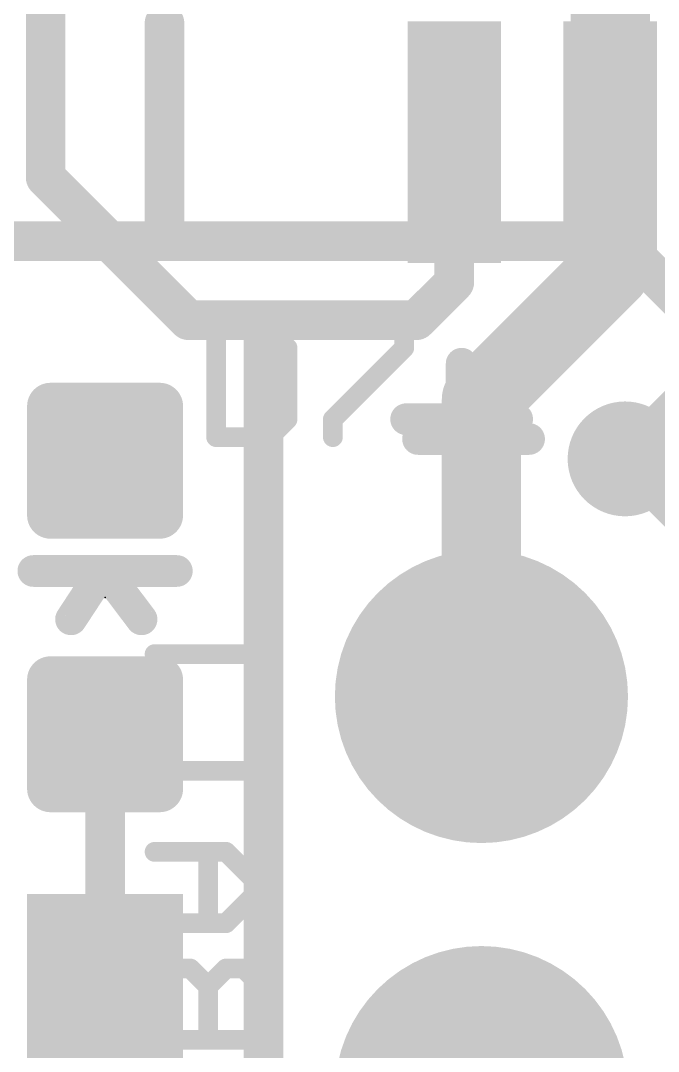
# Model space of a CAD drawing. Extents: x -44 to 63, y -18 to 50.
# Drawn here: x 3.65 to 7.74, y 28.46 to 35.07 of the extents above; entities that cross this region are included whole.
import ezdxf

# ---------------------------------------------------------------- set-up
doc = ezdxf.new("R2010")
doc.units = 0
for name, color, linetype in [('1', 12, 'CONTINUOUS'), ('16', 132, 'CONTINUOUS'), ('17', 110, 'CONTINUOUS'), ('18', 110, 'CONTINUOUS'), ('21', 41, 'CONTINUOUS'), ('22', 40, 'CONTINUOUS'), ('23', 53, 'CONTINUOUS'), ('51', 53, 'CONTINUOUS')]:
    doc.layers.add(name, color=color, linetype=linetype)

# ---------------------------------------------------------------- blocks, each defined once
blk = doc.blocks.new('RECT160000X160000R30')
at = {"const_width": 0.15}
blk.add_lwpolyline([(0.425, -0.35), (0.425, 0.35, 0.4142), (0.35, 0.425), (-0.35, 0.425, 0.4142), (-0.425, 0.35), (-0.425, -0.35, 0.4142), (-0.35, -0.425), (0.35, -0.425, 0.4142)], format="xyb", close=True, dxfattribs=at)
blk.add_solid([(-0.3754, -0.3754), (0.3754, -0.3754), (-0.3754, 0.3754), (0.3754, 0.3754)])
blk = doc.blocks.new('RECT')
blk.add_solid([(-0.5, -0.5), (0.5, -0.5), (-0.5, 0.5), (0.5, 0.5)])
blk = doc.blocks.new('ROUNDP')
at = {"const_width": 0.5}
blk.add_lwpolyline([(0, -0.25, 1), (0, 0.25, 1), (0, -0.25)], format="xyb", dxfattribs=at)
blk = doc.blocks.new('ROUNDV')
at = {"const_width": 0.5}
blk.add_lwpolyline([(0, -0.25, 1), (0, 0.25, 1), (0, -0.25)], format="xyb", dxfattribs=at)

msp = doc.modelspace()

# ---------------------------------------------------------------- linework, layer by layer
at = {"layer": '1'}
for points, const_width in [([(3.81, 37.465), (3.81, 34.0628)], 0.254), ([(7.43, 36.385), (7.43, 34.29)], 0.508), ([(7.43, 33.465), (7.43, 34.29)], 0.508), ([(6.43, 33.3899), (6.43, 34.29)], 0.254), ([(3.81, 34.0628), (4.7258, 33.147)], 0.254), ([(6.604, 32.639), (7.43, 33.465)], 0.508), ([(6.1871, 33.147), (6.43, 33.3899)], 0.254), ([(4.7258, 33.147), (5.207, 33.147)], 0.254), ([(5.207, 33.147), (6.1871, 33.147)], 0.254), ([(5.207, 26.8999), (5.207, 33.147)], 0.254), ([(7.525, 32.258), (8.43, 33.163)], 0.254), ([(6.604, 30.734), (6.604, 32.639)], 0.508), ([(4.191, 30.492), (4.191, 28.917)], 0.254)]:
    msp.add_lwpolyline(points, dxfattribs=dict(at, const_width=const_width))
for points, const_width in [([(7.557, 34.29, 1), (7.303, 34.29)], 0.254), ([(6.4935, 34.29, 1), (6.3665, 34.29)], 0.127), ([(7.303, 34.29, 1), (7.557, 34.29)], 0.254), ([(3.8549, 34.1077, 1), (3.7651, 34.0179)], 0.127), ([(3.7465, 34.0628, 1), (3.8735, 34.0628)], 0.127), ([(7.5198, 33.3752, 1), (7.3402, 33.5548)], 0.254), ([(7.303, 33.465, 1), (7.557, 33.465)], 0.254), ([(6.4749, 33.345, 1), (6.3851, 33.4348)], 0.127), ([(6.3665, 33.3899, 1), (6.4935, 33.3899)], 0.127), ([(4.7258, 33.2105, 1), (4.7258, 33.0835)], 0.127), ([(4.6809, 33.1021, 1), (4.7707, 33.1919)], 0.127), ([(5.207, 33.2105, 1), (5.207, 33.0835)], 0.127), ([(5.2705, 33.147, 1), (5.1435, 33.147)], 0.127), ([(5.207, 33.0835, 1), (5.207, 33.2105)], 0.127), ([(6.1422, 33.1919, 1), (6.232, 33.1021)], 0.127), ([(6.1871, 33.0835, 1), (6.1871, 33.2105)], 0.127), ([(6.731, 32.639, 1), (6.477, 32.639)], 0.254), ([(6.5142, 32.7288, 1), (6.6938, 32.5492)], 0.254), ([(7.4801, 32.3029, 1), (7.5699, 32.2131)], 0.127), ([(6.477, 30.734, 1), (6.731, 30.734)], 0.254), ([(4.2545, 30.492, 1), (4.1275, 30.492)], 0.127), ([(4.1275, 28.917, 1), (4.2545, 28.917)], 0.127)]:
    msp.add_lwpolyline(points, format="xyb", dxfattribs=dict(at, const_width=const_width))
at = {"layer": '16', "const_width": 0.254}
for points in [[(1.27, 33.655), (7.493, 33.655)], [(7.493, 33.655), (9.144, 32.004)], [(7.525, 32.258), (7.874, 31.909)]]:
    msp.add_lwpolyline(points, dxfattribs=at)
at = {"layer": '16', "const_width": 0.127}
for points in [[(7.5379, 33.6999, 1), (7.4481, 33.6101)], [(7.493, 33.5915, 1), (7.493, 33.7185)], [(7.5699, 32.3029, 1), (7.4801, 32.2131)]]:
    msp.add_lwpolyline(points, format="xyb", dxfattribs=at)
at = {"layer": '21'}
for points, const_width in [([(4.572, 33.655), (4.572, 35.052)], 0.254), ([(5.588, 33.655), (4.572, 33.655)], 0.254), ([(4.9031, 33.0841), (4.9031, 32.3977)], 0.127), ([(5.2463, 33.0841), (4.9031, 33.0841)], 0.127), ([(5.3607, 32.9697), (5.2463, 33.0841)], 0.127), ([(5.6515, 33.0841), (6.1091, 33.0841)], 0.127), ([(6.1091, 33.0841), (6.1091, 32.9697)], 0.127), ([(5.3607, 32.5121), (5.3607, 32.9697)], 0.127), ([(6.1091, 32.9697), (5.6515, 32.5121)], 0.127), ([(6.5535, 32.7414), (6.5535, 32.0296)], 0.2032), ([(5.2463, 32.3977), (5.3607, 32.5121)], 0.127), ([(5.6515, 32.5121), (5.6515, 32.3977)], 0.127), ([(4.9031, 32.3977), (5.2463, 32.3977)], 0.127), ([(6.1976, 32.3855), (6.9094, 32.3855)], 0.2032), ([(3.731, 31.539), (4.191, 31.539)], 0.2032), ([(4.1656, 31.5236), (3.9726, 31.229)], 0.2032), ([(4.651, 31.539), (4.191, 31.539)], 0.2032), ([(4.191, 31.539), (4.4248, 31.229)], 0.2032)]:
    msp.add_lwpolyline(points, dxfattribs=dict(at, const_width=const_width))
for points, const_width in [([(4.6355, 35.052, 1), (4.5085, 35.052)], 0.127), ([(4.572, 33.7185, 1), (4.572, 33.5915)], 0.127), ([(5.588, 33.5915, 1), (5.588, 33.7185)], 0.127), ([(4.5085, 33.655, 1), (4.6355, 33.655)], 0.127), ([(4.9348, 33.0841, 1), (4.8713, 33.0841)], 0.0635), ([(4.9031, 33.1158, 1), (4.9031, 33.0523)], 0.0635), ([(5.2687, 33.1065, 1), (5.2238, 33.0616)], 0.0635), ([(5.2463, 33.0523, 1), (5.2463, 33.1158)], 0.0635), ([(5.6515, 33.1158, 1), (5.6515, 33.0523)], 0.0635), ([(6.1408, 33.0841, 1), (6.0773, 33.0841)], 0.0635), ([(6.1091, 33.0523, 1), (6.1091, 33.1158)], 0.0635), ([(5.3924, 32.9697, 1), (5.3289, 32.9697)], 0.0635), ([(5.3382, 32.9472, 1), (5.3831, 32.9921)], 0.0635), ([(6.0773, 32.9697, 1), (6.1408, 32.9697)], 0.0635), ([(6.1315, 32.9472, 1), (6.0866, 32.9921)], 0.0635), ([(6.6043, 32.7414, 1), (6.5027, 32.7414)], 0.1016), ([(5.3289, 32.5121, 1), (5.3924, 32.5121)], 0.0635), ([(5.3831, 32.4896, 1), (5.3382, 32.5345)], 0.0635), ([(5.6833, 32.5121, 1), (5.6198, 32.5121)], 0.0635), ([(5.629, 32.5345, 1), (5.674, 32.4896)], 0.0635), ([(4.9031, 32.4295, 1), (4.9031, 32.3659)], 0.0635), ([(5.2463, 32.3659, 1), (5.2463, 32.4295)], 0.0635), ([(6.1976, 32.4363, 1), (6.1976, 32.3347)], 0.1016), ([(6.9094, 32.3347, 1), (6.9094, 32.4363)], 0.1016), ([(4.8713, 32.3977, 1), (4.9348, 32.3977)], 0.0635), ([(5.2238, 32.4202, 1), (5.2687, 32.3752)], 0.0635), ([(5.6198, 32.3977, 1), (5.6833, 32.3977)], 0.0635), ([(6.5027, 32.0296, 1), (6.6043, 32.0296)], 0.1016), ([(3.731, 31.5898, 1), (3.731, 31.4882)], 0.1016), ([(4.2081, 31.4958, 1), (4.1231, 31.5514)], 0.1016), ([(4.191, 31.5898, 1), (4.191, 31.4882)], 0.1016), ([(4.2316, 31.5696, 1), (4.1504, 31.5084)], 0.1016), ([(4.191, 31.4882, 1), (4.191, 31.5898)], 0.1016), ([(4.651, 31.4882, 1), (4.651, 31.5898)], 0.1016), ([(3.9301, 31.2568, 1), (4.0151, 31.2012)], 0.1016), ([(4.3842, 31.1984, 1), (4.4654, 31.2596)], 0.1016)]:
    msp.add_lwpolyline(points, format="xyb", dxfattribs=dict(at, const_width=const_width))
at = {"layer": '22'}
for points, const_width in [([(6.4772, 32.8684), (6.4772, 32.1566)], 0.2032), ([(6.8331, 32.5125), (6.1213, 32.5125)], 0.2032), ([(5.1949, 30.7771), (5.1949, 31.2347)], 0.127), ([(4.5085, 31.0059), (5.1949, 31.0059)], 0.127), ([(5.1949, 30.0287), (5.1949, 30.4863)], 0.127), ([(4.5085, 30.2575), (5.1949, 30.2575)], 0.127), ([(4.9661, 29.7379), (4.5085, 29.7379)], 0.127), ([(4.8517, 29.2803), (4.8517, 29.7379)], 0.127), ([(5.1949, 29.5091), (4.9661, 29.7379)], 0.127), ([(4.9661, 29.2803), (5.1949, 29.5091)], 0.127), ([(4.5085, 29.2803), (4.9661, 29.2803)], 0.127), ([(4.6229, 28.9895), (4.5085, 28.8751)], 0.127), ([(4.7373, 28.9895), (4.6229, 28.9895)], 0.127), ([(4.8517, 28.8751), (4.7373, 28.9895)], 0.127), ([(4.9661, 28.9895), (4.8517, 28.8751)], 0.127), ([(5.0805, 28.9895), (4.9661, 28.9895)], 0.127), ([(5.1949, 28.8751), (5.0805, 28.9895)], 0.127), ([(4.5085, 28.8751), (4.5085, 28.5319)], 0.127), ([(4.8517, 28.5319), (4.8517, 28.8751)], 0.127), ([(5.1949, 28.5319), (5.1949, 28.8751)], 0.127), ([(4.5085, 28.5319), (5.1949, 28.5319)], 0.127)]:
    msp.add_lwpolyline(points, dxfattribs=dict(at, const_width=const_width))
for points, const_width in [([(6.528, 32.8684, 1), (6.4264, 32.8684)], 0.1016), ([(6.1213, 32.5633, 1), (6.1213, 32.4617)], 0.1016), ([(6.8331, 32.4617, 1), (6.8331, 32.5633)], 0.1016), ([(6.4264, 32.1566, 1), (6.528, 32.1566)], 0.1016), ([(5.2266, 31.2347, 1), (5.1631, 31.2347)], 0.0635), ([(4.5085, 31.0377, 1), (4.5085, 30.9742)], 0.0635), ([(5.1949, 30.9742, 1), (5.1949, 31.0377)], 0.0635), ([(5.1631, 30.7771, 1), (5.2266, 30.7771)], 0.0635), ([(5.2266, 30.4863, 1), (5.1631, 30.4863)], 0.0635), ([(4.5085, 30.2893, 1), (4.5085, 30.2258)], 0.0635), ([(5.1949, 30.2258, 1), (5.1949, 30.2893)], 0.0635), ([(5.1631, 30.0287, 1), (5.2266, 30.0287)], 0.0635), ([(4.5085, 29.7696, 1), (4.5085, 29.7061)], 0.0635), ([(4.8834, 29.7379, 1), (4.8199, 29.7379)], 0.0635), ([(4.9885, 29.7603, 1), (4.9436, 29.7154)], 0.0635), ([(4.9661, 29.7061, 1), (4.9661, 29.7696)], 0.0635), ([(5.2173, 29.4866, 1), (5.1724, 29.5315)], 0.0635), ([(5.1724, 29.4866, 1), (5.2173, 29.5315)], 0.0635), ([(4.5085, 29.312, 1), (4.5085, 29.2485)], 0.0635), ([(4.8199, 29.2803, 1), (4.8834, 29.2803)], 0.0635), ([(4.9436, 29.3027, 1), (4.9885, 29.2578)], 0.0635), ([(4.9661, 29.2485, 1), (4.9661, 29.312)], 0.0635), ([(4.6229, 29.0212, 1), (4.6229, 28.9577)], 0.0635), ([(4.6453, 28.967, 1), (4.6004, 29.0119)], 0.0635), ([(4.7597, 29.0119, 1), (4.7148, 28.967)], 0.0635), ([(4.7373, 28.9577, 1), (4.7373, 29.0212)], 0.0635), ([(4.9661, 29.0212, 1), (4.9661, 28.9577)], 0.0635), ([(4.9885, 28.967, 1), (4.9436, 29.0119)], 0.0635), ([(5.1029, 29.0119, 1), (5.058, 28.967)], 0.0635), ([(5.0805, 28.9577, 1), (5.0805, 29.0212)], 0.0635), ([(4.5403, 28.8751, 1), (4.4768, 28.8751)], 0.0635), ([(4.486, 28.8975, 1), (4.531, 28.8526)], 0.0635), ([(4.8834, 28.8751, 1), (4.8199, 28.8751)], 0.0635), ([(4.8292, 28.8975, 1), (4.8741, 28.8526)], 0.0635), ([(4.8292, 28.8526, 1), (4.8741, 28.8975)], 0.0635), ([(5.2266, 28.8751, 1), (5.1631, 28.8751)], 0.0635), ([(5.1724, 28.8526, 1), (5.2173, 28.8975)], 0.0635), ([(4.5085, 28.5636, 1), (4.5085, 28.5001)], 0.0635), ([(4.4768, 28.5319, 1), (4.5403, 28.5319)], 0.0635), ([(4.8199, 28.5319, 1), (4.8834, 28.5319)], 0.0635), ([(5.1631, 28.5319, 1), (5.2266, 28.5319)], 0.0635), ([(5.1949, 28.5001, 1), (5.1949, 28.5636)], 0.0635)]:
    msp.add_lwpolyline(points, format="xyb", dxfattribs=dict(at, const_width=const_width))
at = {"layer": '23'}
msp.add_point((4.191, 31.369), dxfattribs=at)
at = {"layer": '51', "const_width": 0.1016}
for points in [[(3.772, 28.423), (3.772, 27.711)], [(4.623, 28.423), (4.623, 27.711)]]:
    msp.add_lwpolyline(points, dxfattribs=at)
at = {"layer": '51', "const_width": 0.0508}
for points in [[(3.7974, 28.423, 1), (3.7466, 28.423)], [(4.6484, 28.423, 1), (4.5976, 28.423)]]:
    msp.add_lwpolyline(points, format="xyb", dxfattribs=at)

# ---------------------------------------------------------------- block references
at = {"layer": '1', "xscale": 0.6, "yscale": 1.55, "rotation": 180}
for p in [(6.43, 34.29), (7.43, 34.29)]:
    msp.add_blockref('RECT', p, dxfattribs=at)
at = {"layer": '1'}
for p in [(4.191, 32.246), (4.191, 30.492)]:
    msp.add_blockref('RECT160000X160000R30', p, dxfattribs=at)
at = {"layer": '1', "xscale": 1.1, "rotation": 270}
msp.add_blockref('RECT', (4.191, 28.917), dxfattribs=at)
at = {"layer": '17', "xscale": 1.8796, "yscale": 1.8796, "rotation": 180}
for p in [(6.604, 30.734), (6.604, 30.734), (6.604, 28.194), (6.604, 28.194)]:
    msp.add_blockref('ROUNDP', p, dxfattribs=at)
at = {"layer": '18', "xscale": 0.7366, "yscale": 0.7366}
msp.add_blockref('ROUNDV', (7.525, 32.258), dxfattribs=at)
msp.add_blockref('ROUNDV', (7.525, 32.258), dxfattribs=at)
at = {"layer": '51'}
for p, xscale, yscale, rotation in [((6.604, 30.734), 0.508, 0.508, 90), ((4.1961, 28.6552), 0.5001, 0.95, 270)]:
    msp.add_blockref('RECT', p, dxfattribs=dict(at, xscale=xscale, yscale=yscale, rotation=rotation))

doc.saveas('drawing.dxf')
